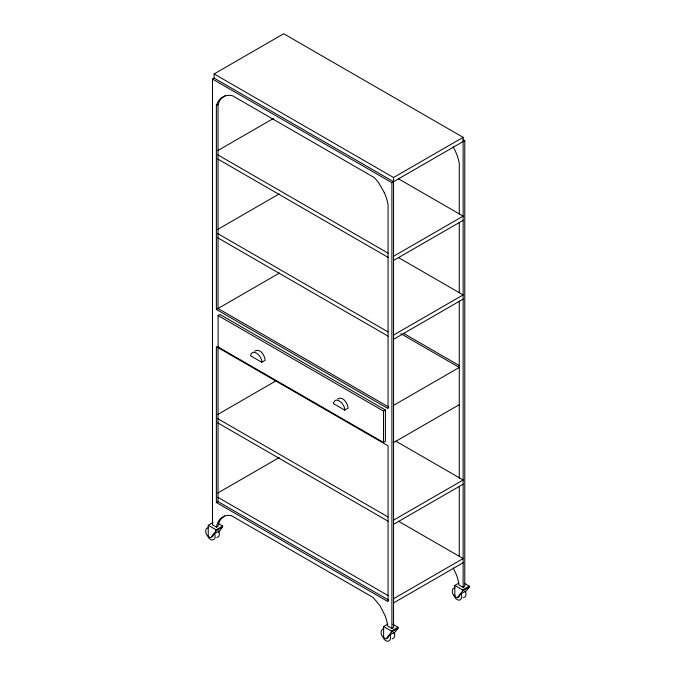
<?xml version="1.0" encoding="UTF-8"?>
<svg xmlns="http://www.w3.org/2000/svg" width="675" height="675" viewBox="0 0 675 675"><rect width="100%" height="100%" fill="white"/><g stroke="black" fill="none" stroke-linecap="round" stroke-linejoin="round"><path stroke-width="1.01" d="M213.165 522.45L208.238 525.293L208.238 534.862A1.915 1.105 60 0 0 209.326 537.055A2.911 1.679 60 0 0 211.604 536.802A14.259 8.235 60 0 1 213.418 534.296L216.034 530.854L216.093 529.833L222.657 526.036L218.295 523.513M218.531 532.263A14.259 8.235 60 0 1 219.983 530.499L222.607 527.057L222.657 526.036M387.703 624.173L383.602 626.543L383.602 636.112A1.915 1.105 60 0 0 384.691 638.297A2.911 1.679 60 0 0 386.969 638.052A14.259 8.235 60 0 1 388.775 635.538L391.399 632.095L391.449 631.074L398.022 627.278L392.791 624.257M393.896 633.513A14.259 8.235 60 0 1 395.348 631.749L397.963 628.298L398.022 627.278M458.215 596.936A14.259 8.235 60 0 1 460.013 594.413L462.628 590.971L462.687 589.95L469.252 586.153L464.889 583.639M465.404 591.924A14.259 8.235 60 0 1 466.577 590.625L469.201 587.174L469.252 586.153M254.779 351.152C259.926 347.642 264.912 355.649 265.148 360.273L261.74 362.239L250.484 355.733C252.509 347.043 262.567 356.721 261.74 362.239M337.677 399.018C342.824 395.508 347.811 403.515 348.047 408.13L344.647 410.096L333.382 403.599C335.416 394.9 345.465 404.587 344.647 410.096M224.556 515.877L220.885 519.21A33.843 19.541 60 0 0 218.025 526.205L216.38 527.15L212.473 524.897L212.473 79.068L214.118 78.123L393.542 181.71M214.118 78.123L214.118 73.929L283.702 33.75L463.134 137.346L463.134 587.368L464.78 586.415L464.78 140.586L462.957 139.539M384.277 192.552A33.269 19.212 60 0 1 388.049 204.618L388.049 408.569L216.38 309.454L216.38 105.503L218.025 104.558A36.577 21.119 60 0 1 221.56 98.297L225.551 95.47M217.73 150.626L273.763 118.277M217.73 229.416L279.188 193.936M214.118 73.929L393.542 177.517L463.134 137.346M212.473 79.068L391.905 182.663L464.78 140.586M216.38 309.454L279.475 273.029M218.093 315.554L219.974 314.474L385.4 409.978L385.4 441.382L383.518 442.462L218.093 346.958L218.093 315.554L383.518 411.067L385.4 409.978M393.542 256.306L463.134 216.127L398.469 178.799M393.542 260.499L463.134 220.328M217.73 414.484L276.472 380.573M393.542 335.095L463.134 294.916L398.469 257.58M393.542 339.289L463.134 299.109M217.73 493.054L279.188 457.574M216.38 502.538L388.049 601.653L388.049 445.795L216.38 346.68L216.38 502.538L218.025 501.593L218.025 346.781M393.306 405.532L459.278 367.445L400.84 333.703M216.034 530.854L222.607 527.057M216.827 537.562L218.616 536.642L219.13 535.621A7.02 4.05 60 0 0 218.818 531.183L214.591 533.621A7.02 4.05 60 0 1 214.912 538.059L214.388 539.08L212.608 540.008A6.463 3.729 60 0 1 209.031 538.321L206.272 533.992A7.02 4.05 60 0 1 205.959 529.554L206.474 528.525L208.254 527.605M393.306 442.758L459.278 404.671M393.542 520.163L463.134 479.993L395.736 441.079M393.542 524.357L463.134 484.186M393.542 598.733L463.134 558.554L398.469 521.218M393.542 602.927L463.134 562.748M454.832 594.987L454.832 585.419L458.932 583.048M216.38 527.158A33.843 19.541 60 0 1 219.24 520.155C221.864 516.367 226.758 514.713 231.213 515.557L373.165 597.51L380.076 605.821L385.155 615.803A30.805 17.786 60 0 1 387.678 626.054L391.905 628.492L393.542 627.539L393.542 177.517M391.399 632.095L397.963 628.298M462.628 590.971L469.201 587.174M387.037 638.128A2.911 1.679 60 0 0 388.142 637.369A14.259 8.235 60 0 1 389.956 634.863L394.175 632.424A7.02 4.05 60 0 1 394.495 636.862L393.981 637.892L392.192 638.812M458.038 596.97A2.911 1.679 60 0 0 459.371 596.244A14.259 8.235 60 0 1 461.185 593.738L465.404 591.3A7.02 4.05 60 0 1 465.725 595.738L465.21 596.767L463.421 597.687M454.849 587.731L453.068 588.651L452.545 589.672A7.02 4.05 60 0 0 452.866 594.11L455.625 598.438A6.463 3.729 60 0 0 459.202 600.126L460.198 599.864L461.506 598.177A7.02 4.05 60 0 0 461.185 593.738M383.619 628.855L382.624 629.108L381.316 630.796A7.02 4.05 60 0 0 381.637 635.234L384.396 639.562A6.463 3.729 60 0 0 387.965 641.25L388.969 640.988L390.268 639.301A7.02 4.05 60 0 0 389.956 634.863M217.763 154.82L388.083 253.15M217.763 159.013L388.083 257.344M403.397 333.281L459.101 365.445M217.763 233.609L388.083 331.94M217.763 237.802L388.083 336.133M388.783 407.093L218.025 308.509L218.025 104.558M217.763 418.677L388.083 517.008M217.763 422.871L388.083 521.21M463.134 587.368L458.907 584.93A30.805 17.786 60 0 0 456.384 574.678L453.229 567.911M454.832 585.419L462.687 589.95M217.763 497.247L388.083 595.578M217.763 501.441L388.783 600.176M208.238 525.293L216.093 529.833M383.602 626.543L391.449 631.074M453.102 146.728L455.507 151.428A33.269 19.212 60 0 1 459.278 163.493L459.278 213.958M384.277 192.552L379.055 183.431A31.548 18.217 60 0 0 374.203 177.542L232.428 95.69A34.729 20.048 60 0 0 225.45 95.867L222.463 97.166L219.915 99.25A36.577 21.119 60 0 0 216.38 105.511M459.278 222.362L459.278 292.807M459.278 301.21L459.278 478.381M459.278 486.81L459.278 556.318M391.905 182.663L391.905 628.492M383.518 411.067L383.518 442.462M465.033 591.621A14.259 8.235 60 0 1 465.404 591.3M454.84 594.987A1.915 1.105 60 0 0 455.92 597.173A2.911 1.679 60 0 0 458.198 596.928M212.794 536.136A14.259 8.235 60 0 1 214.591 533.621M218.438 531.503A14.259 8.235 60 0 1 218.81 531.183M212.777 536.127A2.911 1.679 60 0 1 211.672 536.887M393.803 632.745A14.259 8.235 60 0 1 394.175 632.424"/></g></svg>
